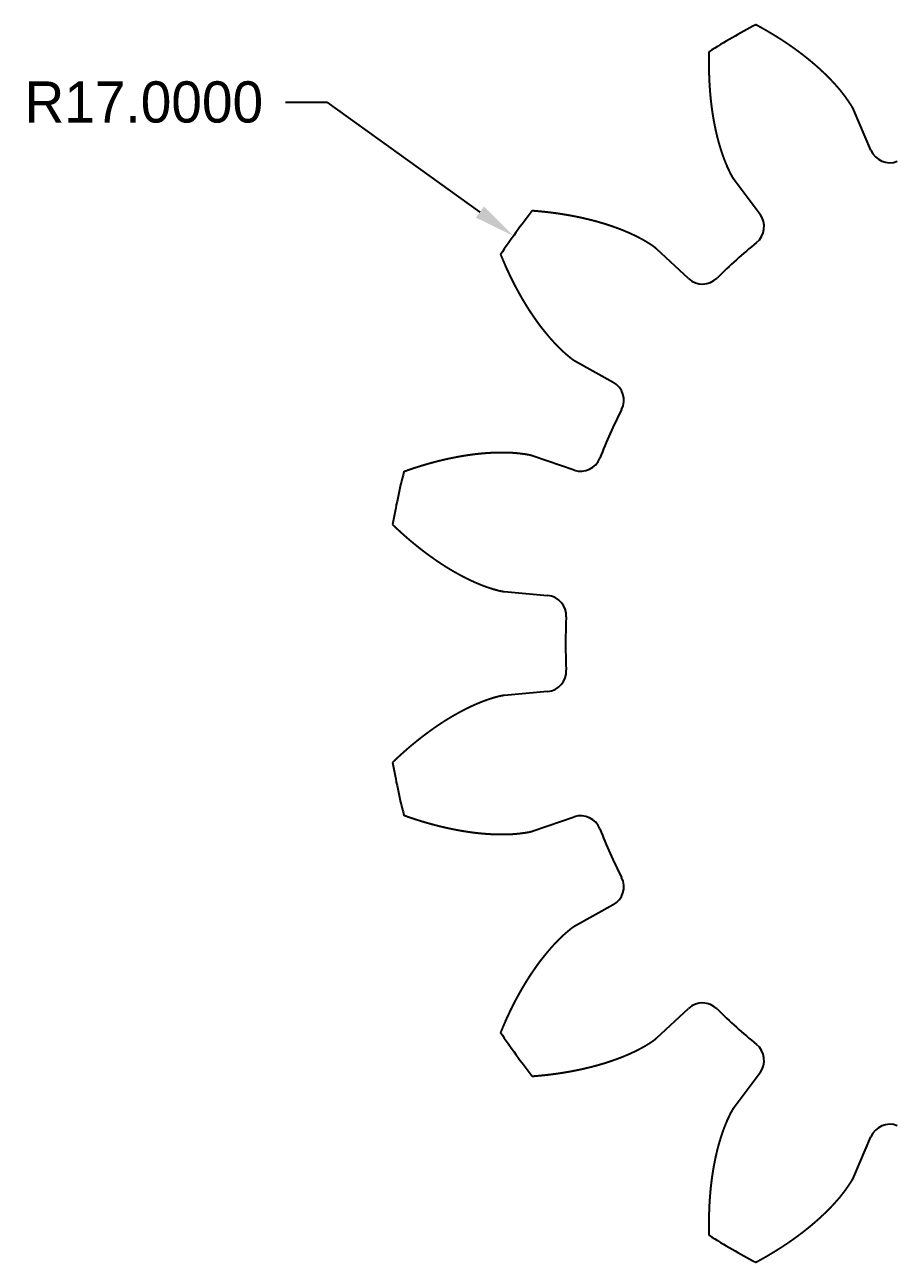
# Model space of a CAD drawing. Header units: millimetres. Extents: x -52.7 to -4.4, y -32 to 2.
# Drawn here: x -52.69 to -31.49, y -30.04 to 0.04 of the extents above; entities that cross this region are included whole.
import ezdxf

# ---------------------------------------------------------------- set-up
doc = ezdxf.new("R2010")
doc.units = ezdxf.units.MM
doc.header["$MEASUREMENT"] = 0
doc.dimstyles.get("Standard").update_dxf_attribs({"dimtxt": 1, "dimasz": 1, "dimexe": 0.18, "dimexo": 0.5, "dimgap": 0.09, "dimtad": 0, "dimtih": 1, "dimtoh": 1, "dimdec": 4, "dimzin": 0, "dimdsep": 46, "dimtxsty": 'Standard', "dimcen": 1, "dimadec": 0, "dimazin": 0, "dimtfac": 1, "dimtdec": 4, "dimtofl": 0, "dimtmove": 0, "dimatfit": 3, "dimfxl": 1, "dimtolj": 1, "dimtzin": 0, "dimarcsym": 0})

# ---------------------------------------------------------------- blocks, each defined once
blk = doc.blocks.new('*D2')
at = {"color": 0, "linetype": 'Continuous', "lineweight": -2, "transparency": 16777216}
for p, q in [((-46.352, -1.844), (-45.352, -1.844)), ((-45.352, -1.844), (-41.629, -4.513)), ((-27, -16), (-27, -14)), ((-28, -15), (-26, -15))]:
    blk.add_line(p, q, dxfattribs=at)
at = {"color": 0, "linetype": 'Continuous', "transparency": 16777216}
blk.add_solid([(-41.532, -4.377), (-41.726, -4.648), (-40.817, -5.095)], dxfattribs=at)
at = {"layer": 'Defpoints', "color": 0, "linetype": 'Continuous', "transparency": 16777216}
for p in [(-40.817, -5.095), (-27, -15)]:
    blk.add_point(p, dxfattribs=at)
at = {"color": 0, "linetype": 'Continuous', "transparency": 16777216, "insert": (-49.799, -1.844), "char_height": 1, "attachment_point": 5}
blk.add_mtext('\\A1;R17.0000', dxfattribs=at)

msp = doc.modelspace()

# ---------------------------------------------------------------- linework, layer by layer
for p, q in [((-32.12466, -3.01006), (-32.54056, -2.03921)), ((-35.4541, -3.72134), (-34.82126, -4.56694)), ((-36.55836, -6.13103), (-37.33318, -5.41327)), ((-39.31065, -8.13502), (-38.38859, -8.65012)), ((-39.33933, -10.78553), (-40.33911, -10.44498)), ((-41.03858, -13.73572), (-39.98672, -13.83125)), ((-39.98672, -16.16875), (-41.03858, -16.26428)), ((-40.33911, -19.55502), (-39.33933, -19.21447)), ((-38.38859, -21.34988), (-39.31065, -21.86498)), ((-37.33318, -24.58673), (-36.55836, -23.86897)), ((-34.82126, -25.43306), (-35.4541, -26.27866)), ((-32.54056, -27.96079), (-32.12466, -26.98994))]:
    msp.add_line(p, q)
for centre, radius, start, end in [((-27, -15), 17, 117.787734, 122.212266), ((-31.66506, -2.81317), 0.5, 203.18967, 290.946596), ((-27, -15), 17, 141.787734, 146.212266), ((-35.22158, -4.86653), 0.5, -50.946596, 36.81033), ((-27, -15), 12.5492, 129.053404, 134.946596), ((-36.21857, -5.76423), 0.5, 227.18967, 314.946596), ((-38.63244, -9.08663), 0.5, -26.946596, 60.81033), ((-27, -15), 12.5492, 153.053404, 158.946596), ((-39.17811, -10.31223), 0.5, 251.18967, 338.946596), ((-27, -15), 17, 165.787734, 170.212266), ((-40.03195, -14.3292), 0.5, -2.946596, 84.81033), ((-27, -15), 12.5492, 177.053404, 182.946596), ((-40.03195, -15.6708), 0.5, -84.81033, 2.946596), ((-27, -15), 17, 189.787734, 194.212266), ((-39.17811, -19.68777), 0.5, 21.053404, 108.81033), ((-27, -15), 12.5492, 201.053404, 206.946596), ((-38.63244, -20.91337), 0.5, -60.81033, 26.946596), ((-36.21857, -24.23577), 0.5, 45.053404, 132.81033), ((-27, -15), 12.5492, 225.053404, 230.946596), ((-27, -15), 17, 213.787734, 218.212266), ((-35.22158, -25.13347), 0.5, -36.81033, 50.946596), ((-31.66506, -27.18683), 0.5, 69.053404, 156.81033), ((-27, -15), 17, 237.787734, 242.212266)]:
    msp.add_arc(centre, radius, start, end)
for points in [[(-32.54056, -2.03921), (-32.54395, -2.03129), (-32.55095, -2.01558), (-32.56211, -1.99237), (-32.57824, -1.96212), (-32.60011, -1.92523), (-32.62323, -1.889), (-32.64713, -1.85314), (-32.67149, -1.81745), (-32.69615, -1.78187), (-32.72114, -1.74641), (-32.74653, -1.71115), (-32.77244, -1.67617), (-32.79896, -1.64151), (-32.82608, -1.6072), (-32.85375, -1.5732), (-32.88191, -1.53947), (-32.91047, -1.50596), (-32.93938, -1.47265), (-32.96862, -1.43952), (-32.9982, -1.40658), (-33.02813, -1.37384), (-33.05842, -1.34132), (-33.08909, -1.30902), (-33.12012, -1.27695), (-33.15151, -1.24509), (-33.18324, -1.21345), (-33.21528, -1.182), (-33.24763, -1.15074), (-33.28028, -1.11967), (-33.31323, -1.0888), (-33.34648, -1.05811), (-33.38002, -1.02762), (-33.41386, -0.99733), (-33.44798, -0.96723), (-33.48239, -0.93732), (-33.51708, -0.90761), (-33.55205, -0.87808), (-33.58728, -0.84874), (-33.62277, -0.81958), (-33.65853, -0.79061), (-33.69454, -0.76183), (-33.73082, -0.73323), (-33.76734, -0.70482), (-33.80412, -0.6766), (-33.84114, -0.64855), (-33.87841, -0.6207), (-33.91592, -0.59302), (-33.95366, -0.56553), (-33.99165, -0.53822), (-34.02986, -0.5111), (-34.06831, -0.48416), (-34.10699, -0.4574), (-34.14589, -0.43082), (-34.18502, -0.40442), (-34.22437, -0.37821), (-34.26394, -0.35218), (-34.30372, -0.32633), (-34.34372, -0.30066), (-34.38394, -0.27518), (-34.42436, -0.24987), (-34.465, -0.22475), (-34.50585, -0.19981), (-34.5469, -0.17505), (-34.58815, -0.15047), (-34.62961, -0.12607), (-34.67126, -0.10186), (-34.71311, -0.07782), (-34.75516, -0.05397), (-34.79741, -0.0303), (-34.83985, -0.00681), (-34.87395, 0.01183), (-34.89962, 0.02573), (-34.91677, 0.03497), (-34.92535, 0.03957)], [(-36.06198, -0.61666), (-36.06228, -0.62639), (-36.06286, -0.64586), (-36.06365, -0.67504), (-36.06456, -0.7139), (-36.06543, -0.7624), (-36.06606, -0.81082), (-36.06643, -0.85916), (-36.06654, -0.90742), (-36.0664, -0.9556), (-36.066, -1.0037), (-36.06534, -1.05172), (-36.06442, -1.09965), (-36.06324, -1.14749), (-36.0618, -1.19525), (-36.0601, -1.24291), (-36.05814, -1.29048), (-36.05591, -1.33796), (-36.05342, -1.38534), (-36.05066, -1.43262), (-36.04763, -1.4798), (-36.04434, -1.52689), (-36.04077, -1.57387), (-36.03693, -1.62074), (-36.03282, -1.66751), (-36.02844, -1.71417), (-36.02378, -1.76072), (-36.01885, -1.80715), (-36.01364, -1.85347), (-36.00815, -1.89968), (-36.00237, -1.94576), (-35.99632, -1.99172), (-35.98997, -2.03756), (-35.98334, -2.08327), (-35.97642, -2.12885), (-35.96921, -2.1743), (-35.96171, -2.21962), (-35.95392, -2.2648), (-35.94583, -2.30984), (-35.93744, -2.35474), (-35.92874, -2.3995), (-35.91974, -2.4441), (-35.91042, -2.48855), (-35.90079, -2.53284), (-35.89084, -2.57698), (-35.88058, -2.62095), (-35.87, -2.66476), (-35.8591, -2.70841), (-35.84789, -2.75188), (-35.83634, -2.79518), (-35.82445, -2.8383), (-35.81219, -2.88121), (-35.79955, -2.92392), (-35.78654, -2.96641), (-35.77315, -3.0087), (-35.75941, -3.05078), (-35.74534, -3.09267), (-35.73095, -3.13436), (-35.71621, -3.17585), (-35.70108, -3.2171), (-35.68547, -3.25807), (-35.66931, -3.29871), (-35.65256, -3.339), (-35.63522, -3.37894), (-35.61737, -3.41856), (-35.59916, -3.45792), (-35.58068, -3.49707), (-35.56195, -3.53601), (-35.54285, -3.57464), (-35.52302, -3.61278), (-35.50202, -3.65016), (-35.48388, -3.67926), (-35.46936, -3.70052), (-35.45926, -3.71444), (-35.4541, -3.72134)], [(-37.33318, -5.41327), (-37.3395, -5.40742), (-37.35229, -5.39592), (-37.37192, -5.37925), (-37.39896, -5.35818), (-37.43394, -5.33338), (-37.4698, -5.30968), (-37.50623, -5.28664), (-37.54299, -5.26394), (-37.57999, -5.24147), (-37.61724, -5.21924), (-37.65478, -5.19736), (-37.69268, -5.17594), (-37.731, -5.15506), (-37.76973, -5.13475), (-37.80884, -5.11494), (-37.84828, -5.09558), (-37.888, -5.07659), (-37.92796, -5.05791), (-37.96815, -5.03954), (-38.00857, -5.02148), (-38.04923, -5.00375), (-38.09013, -4.98636), (-38.13128, -4.96933), (-38.17267, -4.95265), (-38.21431, -4.93631), (-38.25616, -4.9203), (-38.29823, -4.90461), (-38.3405, -4.88921), (-38.38296, -4.87411), (-38.42562, -4.8593), (-38.46847, -4.8448), (-38.51152, -4.83059), (-38.55475, -4.81667), (-38.59817, -4.80306), (-38.64177, -4.78973), (-38.68554, -4.77669), (-38.7295, -4.76394), (-38.77361, -4.75147), (-38.8179, -4.73927), (-38.86235, -4.72735), (-38.90696, -4.7157), (-38.95172, -4.70433), (-38.99665, -4.69323), (-39.04172, -4.6824), (-39.08695, -4.67184), (-39.13233, -4.66155), (-39.17785, -4.65153), (-39.22351, -4.64177), (-39.26932, -4.63227), (-39.31527, -4.62303), (-39.36135, -4.61406), (-39.40757, -4.60534), (-39.45392, -4.59689), (-39.5004, -4.58869), (-39.547, -4.58075), (-39.59374, -4.57306), (-39.6406, -4.56563), (-39.68758, -4.55845), (-39.73469, -4.55152), (-39.78191, -4.54485), (-39.82925, -4.53843), (-39.87671, -4.53225), (-39.92428, -4.52633), (-39.97197, -4.52066), (-40.01976, -4.51523), (-40.06767, -4.51005), (-40.11568, -4.50512), (-40.16379, -4.50043), (-40.21201, -4.49599), (-40.26033, -4.4918), (-40.29908, -4.48863), (-40.32818, -4.48637), (-40.3476, -4.48491), (-40.35732, -4.4842)], [(-41.12876, -5.546), (-41.12508, -5.55502), (-41.11769, -5.57304), (-41.10654, -5.60002), (-41.09156, -5.63589), (-41.07264, -5.68055), (-41.05352, -5.72503), (-41.03419, -5.76935), (-41.01467, -5.81348), (-40.99494, -5.85744), (-40.97501, -5.90122), (-40.95488, -5.94482), (-40.93454, -5.98823), (-40.91401, -6.03146), (-40.89327, -6.0745), (-40.87233, -6.11735), (-40.85118, -6.16001), (-40.82984, -6.20247), (-40.80829, -6.24474), (-40.78654, -6.28682), (-40.76458, -6.32869), (-40.74242, -6.37036), (-40.72005, -6.41183), (-40.69748, -6.45309), (-40.67471, -6.49414), (-40.65173, -6.53499), (-40.62854, -6.57562), (-40.60514, -6.61603), (-40.58154, -6.65623), (-40.55773, -6.6962), (-40.53372, -6.73595), (-40.50949, -6.77548), (-40.48505, -6.81477), (-40.4604, -6.85384), (-40.43554, -6.89266), (-40.41047, -6.93125), (-40.38518, -6.9696), (-40.35968, -7.0077), (-40.33397, -7.04556), (-40.30805, -7.08317), (-40.2819, -7.12052), (-40.25553, -7.1576), (-40.22894, -7.19442), (-40.20213, -7.23096), (-40.17509, -7.26724), (-40.14782, -7.30323), (-40.12034, -7.33895), (-40.09263, -7.37439), (-40.06471, -7.40955), (-40.03655, -7.44441), (-40.00815, -7.47896), (-39.97949, -7.51317), (-39.95058, -7.54705), (-39.9214, -7.58057), (-39.89197, -7.61376), (-39.8623, -7.64662), (-39.83241, -7.67916), (-39.80231, -7.7114), (-39.77197, -7.74331), (-39.74137, -7.77483), (-39.71044, -7.80591), (-39.67915, -7.83646), (-39.64746, -7.86646), (-39.61537, -7.89589), (-39.58296, -7.92483), (-39.55031, -7.95338), (-39.5175, -7.98163), (-39.48456, -8.00958), (-39.45139, -8.0371), (-39.41777, -8.06388), (-39.38337, -8.08949), (-39.35497, -8.10869), (-39.33306, -8.12221), (-39.31817, -8.13082), (-39.31065, -8.13502)], [(-40.33911, -10.44498), (-40.34726, -10.4422), (-40.36362, -10.43689), (-40.38833, -10.42965), (-40.4216, -10.42139), (-40.46365, -10.41297), (-40.50605, -10.4059), (-40.5487, -10.39967), (-40.59151, -10.39389), (-40.63446, -10.38841), (-40.67752, -10.38325), (-40.72072, -10.37853), (-40.76406, -10.37438), (-40.80755, -10.37089), (-40.8512, -10.36809), (-40.89498, -10.3659), (-40.93889, -10.36425), (-40.9829, -10.36306), (-41.027, -10.36225), (-41.07119, -10.36182), (-41.11546, -10.36176), (-41.15981, -10.36209), (-41.20425, -10.36284), (-41.24877, -10.36402), (-41.29337, -10.36562), (-41.33805, -10.36763), (-41.3828, -10.37003), (-41.42761, -10.3728), (-41.47249, -10.37593), (-41.51742, -10.37941), (-41.56242, -10.38323), (-41.60746, -10.38741), (-41.65257, -10.39193), (-41.69772, -10.39681), (-41.74292, -10.40203), (-41.78817, -10.40759), (-41.83347, -10.41349), (-41.87881, -10.41971), (-41.92419, -10.42626), (-41.9696, -10.43313), (-42.01506, -10.44032), (-42.06055, -10.44782), (-42.10607, -10.45564), (-42.15162, -10.46377), (-42.19721, -10.47222), (-42.24282, -10.48097), (-42.28846, -10.49002), (-42.33412, -10.49938), (-42.37981, -10.50904), (-42.42552, -10.51899), (-42.47125, -10.52924), (-42.517, -10.53978), (-42.56276, -10.55062), (-42.60854, -10.56175), (-42.65434, -10.57316), (-42.70015, -10.58486), (-42.74597, -10.59685), (-42.79181, -10.60912), (-42.83765, -10.62167), (-42.8835, -10.63451), (-42.92935, -10.64762), (-42.97521, -10.661), (-43.02108, -10.67467), (-43.06695, -10.68861), (-43.11282, -10.70282), (-43.15869, -10.7173), (-43.20455, -10.73205), (-43.25042, -10.74708), (-43.29628, -10.76236), (-43.34214, -10.77792), (-43.38799, -10.79374), (-43.42467, -10.80661), (-43.45217, -10.81638), (-43.47051, -10.82295), (-43.47968, -10.82625)], [(-43.75255, -12.11002), (-43.74552, -12.11677), (-43.73144, -12.13022), (-43.71029, -12.15034), (-43.68201, -12.17701), (-43.64656, -12.21012), (-43.611, -12.24298), (-43.57532, -12.2756), (-43.53953, -12.30798), (-43.50363, -12.34011), (-43.46761, -12.372), (-43.43149, -12.40364), (-43.39525, -12.43503), (-43.35891, -12.46617), (-43.32246, -12.49705), (-43.2859, -12.52768), (-43.24924, -12.55805), (-43.21246, -12.58816), (-43.17558, -12.61801), (-43.1386, -12.6476), (-43.10151, -12.67692), (-43.06432, -12.70598), (-43.02702, -12.73476), (-42.98962, -12.76328), (-42.95211, -12.79152), (-42.9145, -12.81948), (-42.87679, -12.84717), (-42.83899, -12.87457), (-42.80107, -12.90169), (-42.76306, -12.92853), (-42.72495, -12.95508), (-42.68675, -12.98133), (-42.64844, -13.00729), (-42.61003, -13.03295), (-42.57153, -13.0583), (-42.53293, -13.08336), (-42.49423, -13.10811), (-42.45544, -13.13255), (-42.41655, -13.15667), (-42.37757, -13.18048), (-42.33849, -13.20397), (-42.29932, -13.22712), (-42.26005, -13.24994), (-42.22069, -13.27242), (-42.18124, -13.29456), (-42.14169, -13.31635), (-42.10206, -13.33781), (-42.06233, -13.35892), (-42.02252, -13.37967), (-41.98261, -13.40007), (-41.94262, -13.42008), (-41.90252, -13.43968), (-41.86233, -13.45887), (-41.82204, -13.47763), (-41.78166, -13.49597), (-41.74119, -13.51392), (-41.70065, -13.5315), (-41.66003, -13.5487), (-41.61934, -13.56551), (-41.57856, -13.58186), (-41.53767, -13.59767), (-41.49665, -13.61286), (-41.4555, -13.62737), (-41.41422, -13.64121), (-41.37284, -13.65446), (-41.3314, -13.66726), (-41.28994, -13.67973), (-41.24847, -13.69186), (-41.20698, -13.70352), (-41.16537, -13.71431), (-41.12353, -13.72371), (-41.08978, -13.7297), (-41.06426, -13.73314), (-41.04715, -13.73494), (-41.03858, -13.73572)], [(-41.03858, -16.26428), (-41.04715, -16.26506), (-41.06426, -16.26686), (-41.08978, -16.2703), (-41.12353, -16.27629), (-41.16537, -16.28569), (-41.20698, -16.29648), (-41.24847, -16.30814), (-41.28994, -16.32027), (-41.3314, -16.33274), (-41.37284, -16.34554), (-41.41422, -16.35879), (-41.4555, -16.37263), (-41.49665, -16.38714), (-41.53767, -16.40233), (-41.57856, -16.41814), (-41.61934, -16.43449), (-41.66003, -16.4513), (-41.70065, -16.4685), (-41.74119, -16.48608), (-41.78166, -16.50403), (-41.82204, -16.52237), (-41.86233, -16.54113), (-41.90252, -16.56032), (-41.94262, -16.57992), (-41.98261, -16.59993), (-42.02252, -16.62033), (-42.06233, -16.64108), (-42.10206, -16.66219), (-42.14169, -16.68365), (-42.18124, -16.70544), (-42.22069, -16.72758), (-42.26005, -16.75006), (-42.29932, -16.77288), (-42.33849, -16.79603), (-42.37757, -16.81952), (-42.41655, -16.84333), (-42.45544, -16.86745), (-42.49423, -16.89189), (-42.53293, -16.91664), (-42.57153, -16.9417), (-42.61003, -16.96705), (-42.64844, -16.99271), (-42.68675, -17.01867), (-42.72495, -17.04492), (-42.76306, -17.07147), (-42.80107, -17.09831), (-42.83899, -17.12543), (-42.87679, -17.15283), (-42.9145, -17.18052), (-42.95211, -17.20848), (-42.98962, -17.23672), (-43.02702, -17.26524), (-43.06432, -17.29402), (-43.10151, -17.32308), (-43.1386, -17.3524), (-43.17558, -17.38199), (-43.21246, -17.41184), (-43.24924, -17.44195), (-43.2859, -17.47232), (-43.32246, -17.50295), (-43.35891, -17.53383), (-43.39525, -17.56497), (-43.43149, -17.59636), (-43.46761, -17.628), (-43.50363, -17.65989), (-43.53953, -17.69202), (-43.57532, -17.7244), (-43.611, -17.75702), (-43.64656, -17.78988), (-43.68201, -17.82299), (-43.71029, -17.84966), (-43.73144, -17.86978), (-43.74552, -17.88323), (-43.75255, -17.88998)], [(-43.47968, -19.17375), (-43.47051, -19.17705), (-43.45217, -19.18362), (-43.42467, -19.19339), (-43.38799, -19.20626), (-43.34214, -19.22208), (-43.29628, -19.23764), (-43.25042, -19.25292), (-43.20455, -19.26795), (-43.15869, -19.2827), (-43.11282, -19.29718), (-43.06695, -19.31139), (-43.02108, -19.32533), (-42.97521, -19.339), (-42.92935, -19.35238), (-42.8835, -19.36549), (-42.83765, -19.37833), (-42.79181, -19.39088), (-42.74597, -19.40315), (-42.70015, -19.41514), (-42.65434, -19.42684), (-42.60854, -19.43825), (-42.56276, -19.44938), (-42.517, -19.46022), (-42.47125, -19.47076), (-42.42552, -19.48101), (-42.37981, -19.49096), (-42.33412, -19.50062), (-42.28846, -19.50998), (-42.24282, -19.51903), (-42.19721, -19.52778), (-42.15162, -19.53623), (-42.10607, -19.54436), (-42.06055, -19.55218), (-42.01506, -19.55968), (-41.9696, -19.56687), (-41.92419, -19.57374), (-41.87881, -19.58029), (-41.83347, -19.58651), (-41.78817, -19.59241), (-41.74292, -19.59797), (-41.69772, -19.60319), (-41.65257, -19.60807), (-41.60746, -19.61259), (-41.56242, -19.61677), (-41.51742, -19.62059), (-41.47249, -19.62407), (-41.42761, -19.6272), (-41.3828, -19.62997), (-41.33805, -19.63237), (-41.29337, -19.63438), (-41.24877, -19.63598), (-41.20425, -19.63716), (-41.15981, -19.63791), (-41.11546, -19.63824), (-41.07119, -19.63818), (-41.027, -19.63775), (-40.9829, -19.63694), (-40.93889, -19.63575), (-40.89498, -19.6341), (-40.8512, -19.63191), (-40.80755, -19.62911), (-40.76406, -19.62562), (-40.72072, -19.62147), (-40.67752, -19.61675), (-40.63446, -19.61159), (-40.59151, -19.60611), (-40.5487, -19.60033), (-40.50605, -19.5941), (-40.46365, -19.58703), (-40.4216, -19.57861), (-40.38833, -19.57035), (-40.36362, -19.56311), (-40.34726, -19.5578), (-40.33911, -19.55502)], [(-39.31065, -21.86498), (-39.31817, -21.86918), (-39.33306, -21.87779), (-39.35497, -21.89131), (-39.38337, -21.91051), (-39.41777, -21.93612), (-39.45139, -21.9629), (-39.48456, -21.99042), (-39.5175, -22.01837), (-39.55031, -22.04662), (-39.58296, -22.07517), (-39.61537, -22.10411), (-39.64746, -22.13354), (-39.67915, -22.16354), (-39.71044, -22.19409), (-39.74137, -22.22517), (-39.77197, -22.25669), (-39.80231, -22.2886), (-39.83241, -22.32084), (-39.8623, -22.35338), (-39.89197, -22.38624), (-39.9214, -22.41943), (-39.95058, -22.45295), (-39.97949, -22.48683), (-40.00815, -22.52104), (-40.03655, -22.55559), (-40.06471, -22.59045), (-40.09263, -22.62561), (-40.12034, -22.66105), (-40.14782, -22.69677), (-40.17509, -22.73276), (-40.20213, -22.76904), (-40.22894, -22.80558), (-40.25553, -22.8424), (-40.2819, -22.87948), (-40.30805, -22.91683), (-40.33397, -22.95444), (-40.35968, -22.9923), (-40.38518, -23.0304), (-40.41047, -23.06875), (-40.43554, -23.10734), (-40.4604, -23.14616), (-40.48505, -23.18523), (-40.50949, -23.22452), (-40.53372, -23.26405), (-40.55773, -23.3038), (-40.58154, -23.34377), (-40.60514, -23.38397), (-40.62854, -23.42438), (-40.65173, -23.46501), (-40.67471, -23.50586), (-40.69748, -23.54691), (-40.72005, -23.58817), (-40.74242, -23.62964), (-40.76458, -23.67131), (-40.78654, -23.71318), (-40.80829, -23.75526), (-40.82984, -23.79753), (-40.85118, -23.83999), (-40.87233, -23.88265), (-40.89327, -23.9255), (-40.91401, -23.96854), (-40.93454, -24.01177), (-40.95488, -24.05518), (-40.97501, -24.09878), (-40.99494, -24.14256), (-41.01467, -24.18652), (-41.03419, -24.23065), (-41.05352, -24.27497), (-41.07264, -24.31945), (-41.09156, -24.36411), (-41.10654, -24.39998), (-41.11769, -24.42696), (-41.12508, -24.44498), (-41.12876, -24.454)], [(-40.35732, -25.5158), (-40.3476, -25.51509), (-40.32818, -25.51363), (-40.29908, -25.51137), (-40.26033, -25.5082), (-40.21201, -25.50401), (-40.16379, -25.49957), (-40.11568, -25.49488), (-40.06767, -25.48995), (-40.01976, -25.48477), (-39.97197, -25.47934), (-39.92428, -25.47367), (-39.87671, -25.46775), (-39.82925, -25.46157), (-39.78191, -25.45515), (-39.73469, -25.44848), (-39.68758, -25.44155), (-39.6406, -25.43437), (-39.59374, -25.42694), (-39.547, -25.41925), (-39.5004, -25.41131), (-39.45392, -25.40311), (-39.40757, -25.39466), (-39.36135, -25.38594), (-39.31527, -25.37697), (-39.26932, -25.36773), (-39.22351, -25.35823), (-39.17785, -25.34847), (-39.13233, -25.33845), (-39.08695, -25.32816), (-39.04172, -25.3176), (-38.99665, -25.30677), (-38.95172, -25.29567), (-38.90696, -25.2843), (-38.86235, -25.27265), (-38.8179, -25.26073), (-38.77361, -25.24853), (-38.7295, -25.23606), (-38.68554, -25.22331), (-38.64177, -25.21027), (-38.59817, -25.19694), (-38.55475, -25.18333), (-38.51152, -25.16941), (-38.46847, -25.1552), (-38.42562, -25.1407), (-38.38296, -25.12589), (-38.3405, -25.11079), (-38.29823, -25.09539), (-38.25616, -25.0797), (-38.21431, -25.06369), (-38.17267, -25.04735), (-38.13128, -25.03067), (-38.09013, -25.01364), (-38.04923, -24.99625), (-38.00857, -24.97852), (-37.96815, -24.96046), (-37.92796, -24.94209), (-37.888, -24.92341), (-37.84828, -24.90442), (-37.80884, -24.88506), (-37.76973, -24.86525), (-37.731, -24.84494), (-37.69268, -24.82406), (-37.65478, -24.80264), (-37.61724, -24.78076), (-37.57999, -24.75853), (-37.54299, -24.73606), (-37.50623, -24.71336), (-37.4698, -24.69032), (-37.43394, -24.66662), (-37.39896, -24.64182), (-37.37192, -24.62075), (-37.35229, -24.60408), (-37.3395, -24.59258), (-37.33318, -24.58673)], [(-35.4541, -26.27866), (-35.45926, -26.28556), (-35.46936, -26.29948), (-35.48388, -26.32074), (-35.50202, -26.34984), (-35.52302, -26.38722), (-35.54285, -26.42536), (-35.56195, -26.46399), (-35.58068, -26.50293), (-35.59916, -26.54208), (-35.61737, -26.58144), (-35.63522, -26.62106), (-35.65256, -26.661), (-35.66931, -26.70129), (-35.68547, -26.74193), (-35.70108, -26.7829), (-35.71621, -26.82415), (-35.73095, -26.86564), (-35.74534, -26.90733), (-35.75941, -26.94922), (-35.77315, -26.9913), (-35.78654, -27.03359), (-35.79955, -27.07608), (-35.81219, -27.11879), (-35.82445, -27.1617), (-35.83634, -27.20482), (-35.84789, -27.24812), (-35.8591, -27.29159), (-35.87, -27.33524), (-35.88058, -27.37905), (-35.89084, -27.42302), (-35.90079, -27.46716), (-35.91042, -27.51145), (-35.91974, -27.5559), (-35.92874, -27.6005), (-35.93744, -27.64526), (-35.94583, -27.69016), (-35.95392, -27.7352), (-35.96171, -27.78038), (-35.96921, -27.8257), (-35.97642, -27.87115), (-35.98334, -27.91673), (-35.98997, -27.96244), (-35.99632, -28.00828), (-36.00237, -28.05424), (-36.00815, -28.10032), (-36.01364, -28.14653), (-36.01885, -28.19285), (-36.02378, -28.23928), (-36.02844, -28.28583), (-36.03282, -28.33249), (-36.03693, -28.37926), (-36.04077, -28.42613), (-36.04434, -28.47311), (-36.04763, -28.5202), (-36.05066, -28.56738), (-36.05342, -28.61466), (-36.05591, -28.66204), (-36.05814, -28.70952), (-36.0601, -28.75709), (-36.0618, -28.80475), (-36.06324, -28.85251), (-36.06442, -28.90035), (-36.06534, -28.94828), (-36.066, -28.9963), (-36.0664, -29.0444), (-36.06654, -29.09258), (-36.06643, -29.14084), (-36.06606, -29.18918), (-36.06543, -29.2376), (-36.06456, -29.2861), (-36.06365, -29.32496), (-36.06286, -29.35414), (-36.06228, -29.37361), (-36.06198, -29.38334)], [(-34.92535, -30.03957), (-34.91677, -30.03497), (-34.89962, -30.02573), (-34.87395, -30.01183), (-34.83985, -29.99319), (-34.79741, -29.9697), (-34.75516, -29.94603), (-34.71311, -29.92218), (-34.67126, -29.89814), (-34.62961, -29.87393), (-34.58815, -29.84953), (-34.5469, -29.82495), (-34.50585, -29.80019), (-34.465, -29.77525), (-34.42436, -29.75013), (-34.38394, -29.72482), (-34.34372, -29.69934), (-34.30372, -29.67367), (-34.26394, -29.64782), (-34.22437, -29.62179), (-34.18502, -29.59558), (-34.14589, -29.56918), (-34.10699, -29.5426), (-34.06831, -29.51584), (-34.02986, -29.4889), (-33.99165, -29.46178), (-33.95366, -29.43447), (-33.91592, -29.40698), (-33.87841, -29.3793), (-33.84114, -29.35145), (-33.80412, -29.3234), (-33.76734, -29.29518), (-33.73082, -29.26677), (-33.69454, -29.23817), (-33.65853, -29.20939), (-33.62277, -29.18042), (-33.58728, -29.15126), (-33.55205, -29.12192), (-33.51708, -29.09239), (-33.48239, -29.06268), (-33.44798, -29.03277), (-33.41386, -29.00267), (-33.38002, -28.97238), (-33.34648, -28.94189), (-33.31323, -28.9112), (-33.28028, -28.88033), (-33.24763, -28.84926), (-33.21528, -28.818), (-33.18324, -28.78655), (-33.15151, -28.75491), (-33.12012, -28.72305), (-33.08909, -28.69098), (-33.05842, -28.65868), (-33.02813, -28.62616), (-32.9982, -28.59342), (-32.96862, -28.56048), (-32.93938, -28.52735), (-32.91047, -28.49404), (-32.88191, -28.46053), (-32.85375, -28.4268), (-32.82608, -28.3928), (-32.79896, -28.35849), (-32.77244, -28.32383), (-32.74653, -28.28885), (-32.72114, -28.25359), (-32.69615, -28.21813), (-32.67149, -28.18255), (-32.64713, -28.14686), (-32.62323, -28.111), (-32.60011, -28.07477), (-32.57824, -28.03788), (-32.56211, -28.00763), (-32.55095, -27.98442), (-32.54395, -27.96871), (-32.54056, -27.96079)]]:
    msp.add_open_spline(points, degree=5)

# ---------------------------------------------------------------- dimensions: what is measured, and where the dimension line sits
at = {"linetype": 'Continuous'}
dim = msp.add_radius_dim(center=(-27, -15), mpoint=(-40.81651, -5.09525), dimstyle='Standard', dxfattribs=at)
dim.commit()
dim.dimension.update_dxf_attribs({"geometry": '*D2', "text_midpoint": (-49.79946, -1.84363), "dimtype": 164})

doc.saveas('drawing.dxf')
